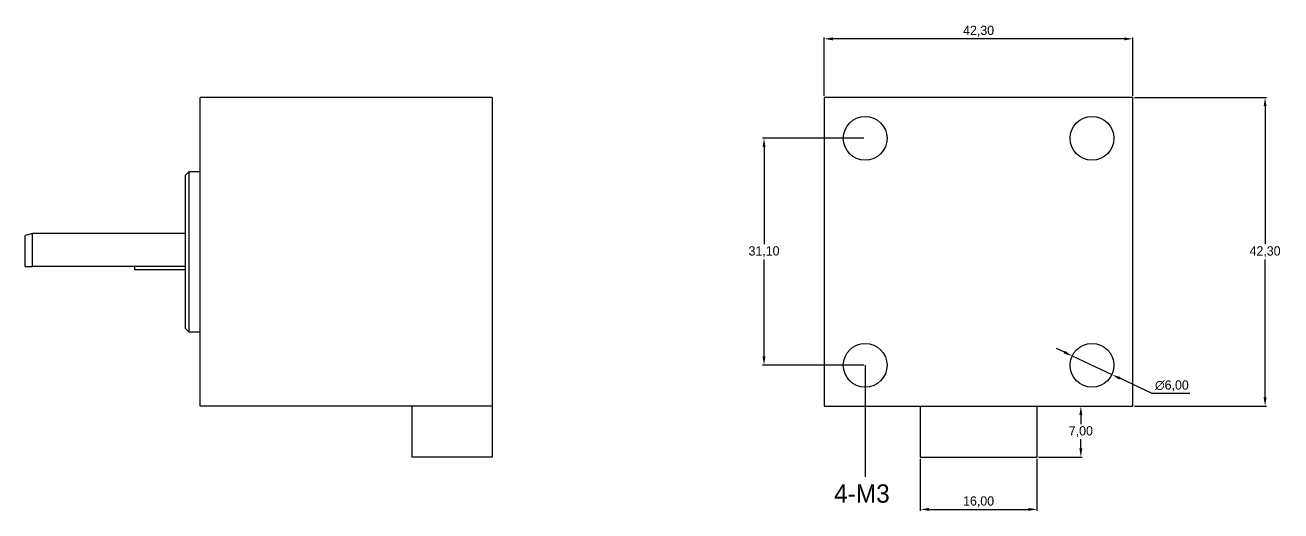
# Model space of a CAD drawing. Header units: millimetres. Extents: x -291 to 1219, y -911 to 1006.
# Drawn here: x -290.6 to -118.5, y -224.5 to -158 of the extents above; entities that cross this region are included whole.
import ezdxf

# ---------------------------------------------------------------- set-up
doc = ezdxf.new("R2010")
doc.units = ezdxf.units.MM
doc.header["$PDSIZE"] = -1
doc.dimstyles.new('ISO-25', dxfattribs={"dimtxt": 2.5, "dimasz": 2.5, "dimexe": 1.25, "dimexo": 0.625, "dimtad": 1, "dimtxsty": 'Standard', "dimcen": 2.5, "dimadec": 0, "dimazin": 0, "dimtfac": 1, "dimtmove": 0, "dimatfit": 3, "dimfxl": 0, "dimarcsym": 0})

# ---------------------------------------------------------------- blocks, each defined once
blk = doc.blocks.new('*D2')
at = {"color": 0, "lineweight": -2, "transparency": 16777216}
for p, q in [((-167.94, -217.36), (-167.94, -224.51)), ((-151.94, -217.36), (-151.94, -224.51)), ((-166.74, -224.31), (-153.13, -224.31))]:
    blk.add_line(p, q, dxfattribs=at)
at = {"color": 0, "transparency": 16777216}
for points in [[(-166.74, -224.11), (-166.74, -224.51), (-167.94, -224.31)], [(-153.13, -224.11), (-153.13, -224.51), (-151.94, -224.31)]]:
    blk.add_solid(points, dxfattribs=at)
at = {"layer": 'Defpoints', "color": 0, "transparency": 16777216}
for p in [(-167.94, -217.16), (-151.94, -217.16), (-151.94, -224.31)]:
    blk.add_point(p, dxfattribs=at)
at = {"color": 0, "transparency": 16777216, "insert": (-159.94, -223.27), "char_height": 1.27, "attachment_point": 5}
blk.add_mtext('16,00', dxfattribs=at)
blk = doc.blocks.new('*D3')
at = {"color": 0, "lineweight": -2, "transparency": 16777216}
for p, q in [((-151.74, -210.16), (-145.72, -210.16)), ((-145.92, -211.36), (-145.92, -212.61)), ((-145.92, -215.96), (-145.92, -214.7)), ((-151.74, -217.16), (-145.72, -217.16))]:
    blk.add_line(p, q, dxfattribs=at)
at = {"color": 0, "transparency": 16777216}
for points in [[(-146.12, -211.36), (-145.72, -211.36), (-145.92, -210.16)], [(-146.12, -215.96), (-145.72, -215.96), (-145.92, -217.16)]]:
    blk.add_solid(points, dxfattribs=at)
at = {"layer": 'Defpoints', "color": 0, "transparency": 16777216}
for p in [(-151.94, -210.16), (-151.94, -217.16), (-145.92, -217.16)]:
    blk.add_point(p, dxfattribs=at)
at = {"color": 0, "transparency": 16777216, "insert": (-145.92, -213.66), "char_height": 1.27, "attachment_point": 5}
blk.add_mtext('7,00', dxfattribs=at)
blk = doc.blocks.new('*D4')
at = {"color": 0, "lineweight": -2, "transparency": 16777216}
for p, q in [((-148.18, -202.77), (-149.27, -202.26)), ((-147.1, -203.28), (-141.67, -205.84)), ((-136.17, -208.43), (-140.59, -206.35)), ((-131, -208.43), (-136.17, -208.43))]:
    blk.add_line(p, q, dxfattribs=at)
at = {"color": 0, "transparency": 16777216}
for points in [[(-148.1, -202.59), (-148.27, -202.95), (-147.1, -203.28)], [(-140.5, -206.17), (-140.67, -206.53), (-141.67, -205.84)]]:
    blk.add_solid(points, dxfattribs=at)
at = {"layer": 'Defpoints', "color": 0, "transparency": 16777216}
for p in [(-147.1, -203.28), (-141.67, -205.84)]:
    blk.add_point(p, dxfattribs=at)
at = {"color": 0, "transparency": 16777216, "insert": (-133.44, -207.38), "char_height": 1.27, "attachment_point": 5}
blk.add_mtext('∅6,00', dxfattribs=at)
blk = doc.blocks.new('*D5')
at = {"color": 0, "lineweight": -2, "transparency": 16777216}
for p, q in [((-138.59, -167.86), (-120.47, -167.86)), ((-120.67, -169.06), (-120.67, -187.96)), ((-120.67, -208.96), (-120.67, -190.05)), ((-138.59, -210.16), (-120.47, -210.16))]:
    blk.add_line(p, q, dxfattribs=at)
at = {"color": 0, "transparency": 16777216}
for points in [[(-120.87, -169.06), (-120.47, -169.06), (-120.67, -167.86)], [(-120.87, -208.96), (-120.47, -208.96), (-120.67, -210.16)]]:
    blk.add_solid(points, dxfattribs=at)
at = {"layer": 'Defpoints', "color": 0, "transparency": 16777216}
for p in [(-138.79, -167.86), (-120.67, -167.86), (-138.79, -210.16)]:
    blk.add_point(p, dxfattribs=at)
at = {"color": 0, "transparency": 16777216, "insert": (-120.67, -189.01), "char_height": 1.27, "attachment_point": 5}
blk.add_mtext('42,30', dxfattribs=at)
blk = doc.blocks.new('*D6')
at = {"color": 0, "lineweight": -2, "transparency": 16777216}
for p, q in [((-181.09, -167.66), (-181.09, -159.64)), ((-139.98, -159.84), (-179.89, -159.84)), ((-138.79, -167.66), (-138.79, -159.64))]:
    blk.add_line(p, q, dxfattribs=at)
at = {"color": 0, "transparency": 16777216}
for points in [[(-179.89, -159.64), (-179.89, -160.04), (-181.09, -159.84)], [(-139.98, -159.64), (-139.98, -160.04), (-138.79, -159.84)]]:
    blk.add_solid(points, dxfattribs=at)
at = {"layer": 'Defpoints', "color": 0, "transparency": 16777216}
for p in [(-181.09, -159.84), (-181.09, -167.86), (-138.79, -167.86)]:
    blk.add_point(p, dxfattribs=at)
at = {"color": 0, "transparency": 16777216, "insert": (-159.94, -158.79), "char_height": 1.27, "attachment_point": 5}
blk.add_mtext('42,30', dxfattribs=at)
blk = doc.blocks.new('*D7')
at = {"color": 0, "lineweight": -2, "transparency": 16777216}
for p, q in [((-175.68, -173.46), (-189.55, -173.46)), ((-189.35, -174.66), (-189.35, -187.96)), ((-189.35, -203.36), (-189.35, -190.05)), ((-175.68, -204.56), (-189.55, -204.56))]:
    blk.add_line(p, q, dxfattribs=at)
at = {"color": 0, "transparency": 16777216}
for points in [[(-189.55, -174.66), (-189.15, -174.66), (-189.35, -173.46)], [(-189.55, -203.36), (-189.15, -203.36), (-189.35, -204.56)]]:
    blk.add_solid(points, dxfattribs=at)
at = {"layer": 'Defpoints', "color": 0, "transparency": 16777216}
for p in [(-175.49, -173.46), (-189.35, -204.56), (-175.49, -204.56)]:
    blk.add_point(p, dxfattribs=at)
at = {"color": 0, "transparency": 16777216, "insert": (-189.35, -189.01), "char_height": 1.27, "attachment_point": 5}
blk.add_mtext('31,10', dxfattribs=at)

msp = doc.modelspace()

# ---------------------------------------------------------------- linework, layer by layer
msp.add_line((-268.631, -199.508), (-268.631, -178.508))
for points in [[(-226.631, -167.858), (-266.631, -167.858)], [(-266.631, -210.158), (-266.631, -167.858)], [(-226.631, -167.858), (-226.631, -217.158)], [(-268.631, -178.508), (-268.131, -178.008)], [(-266.631, -200.008), (-268.131, -200.008), (-268.131, -178.008), (-266.631, -178.008)], [(-289.631, -186.508), (-290.631, -186.775)], [(-290.631, -191.008), (-290.631, -186.775)], [(-268.631, -186.508), (-289.631, -186.508)], [(-289.631, -191.008), (-289.631, -186.508)], [(-290.631, -191.008), (-289.631, -191.008)], [(-268.631, -191.008), (-289.631, -191.008)], [(-275.631, -191.008), (-275.631, -191.508)], [(-268.631, -191.508), (-275.631, -191.508)], [(-268.631, -199.508), (-268.131, -200.008)], [(-175.486, -204.558), (-175.486, -219.832)], [(-226.631, -210.158), (-266.631, -210.158)], [(-237.631, -210.158), (-237.631, -217.158)], [(-167.936, -210.158), (-167.936, -217.158)], [(-151.936, -210.158), (-151.936, -217.158)], [(-226.631, -217.158), (-237.631, -217.158)], [(-167.936, -217.158), (-151.936, -217.158)]]:
    msp.add_lwpolyline(points)
msp.add_lwpolyline([(-181.086, -210.158), (-138.786, -210.158), (-138.786, -167.858), (-181.086, -167.858)], close=True)
for centre in [(-175.486, -173.458), (-144.386, -173.458), (-175.486, -204.558), (-144.386, -204.558)]:
    msp.add_circle(centre, 3)

# ---------------------------------------------------------------- texts
msp.add_text('4-M3', height=2.5).set_placement((-179.737, -223.386))

# ---------------------------------------------------------------- dimensions: what is measured, and where the dimension line sits
for base, p1, p2, picture, middle in [((-181.086, -159.836), (-138.786, -167.858), (-181.086, -167.858), '*D6', (-159.936, -158.79)), ((-151.936, -224.313), (-167.936, -217.158), (-151.936, -217.158), '*D2', (-159.936, -223.267))]:
    dim = msp.add_linear_dim(base=base, p1=p1, p2=p2, dimstyle='ISO-25', override={"dimscale": 0.2, "dimtxt": 6.35, "dimasz": 5.9944, "dimexe": 0.9906, "dimexo": 0.9906, "dimgap": 1.524, "dimtih": 1, "dimtoh": 1, "dimzin": 0, "dimadec": 2, "dimtzin": 0})
    dim.commit()
    dim.dimension.update_dxf_attribs({"geometry": picture, "text_midpoint": middle})
for base, p1, p2, picture, middle in [((-120.668, -167.858), (-138.786, -210.158), (-138.786, -167.858), '*D5', (-120.668, -189.008)), ((-189.352, -204.558), (-175.486, -173.458), (-175.486, -204.558), '*D7', (-189.352, -189.008)), ((-145.919, -217.158), (-151.936, -210.158), (-151.936, -217.158), '*D3', (-145.919, -213.658))]:
    dim = msp.add_linear_dim(base=base, p1=p1, p2=p2, angle=90, dimstyle='ISO-25', override={"dimscale": 0.2, "dimtxt": 6.35, "dimasz": 5.9944, "dimexe": 0.9906, "dimexo": 0.9906, "dimgap": 1.524, "dimtih": 1, "dimtoh": 1, "dimzin": 0, "dimadec": 2, "dimtzin": 0})
    dim.commit()
    dim.dimension.update_dxf_attribs({"geometry": picture, "text_midpoint": middle})
dim = msp.add_diameter_dim_2p(p1=(-147.1, -203.279), p2=(-141.672, -205.836), dimstyle='ISO-25', override={"dimscale": 0.2, "dimtxt": 6.35, "dimasz": 5.9944, "dimexe": 0.9906, "dimexo": 0.9906, "dimgap": 1.524, "dimtih": 1, "dimtoh": 1, "dimzin": 0, "dimadec": 2, "dimtzin": 0})
dim.commit()
dim.dimension.update_dxf_attribs({"geometry": '*D4', "text_midpoint": (-133.435, -208.425), "dimtype": 163})

doc.saveas('drawing.dxf')
